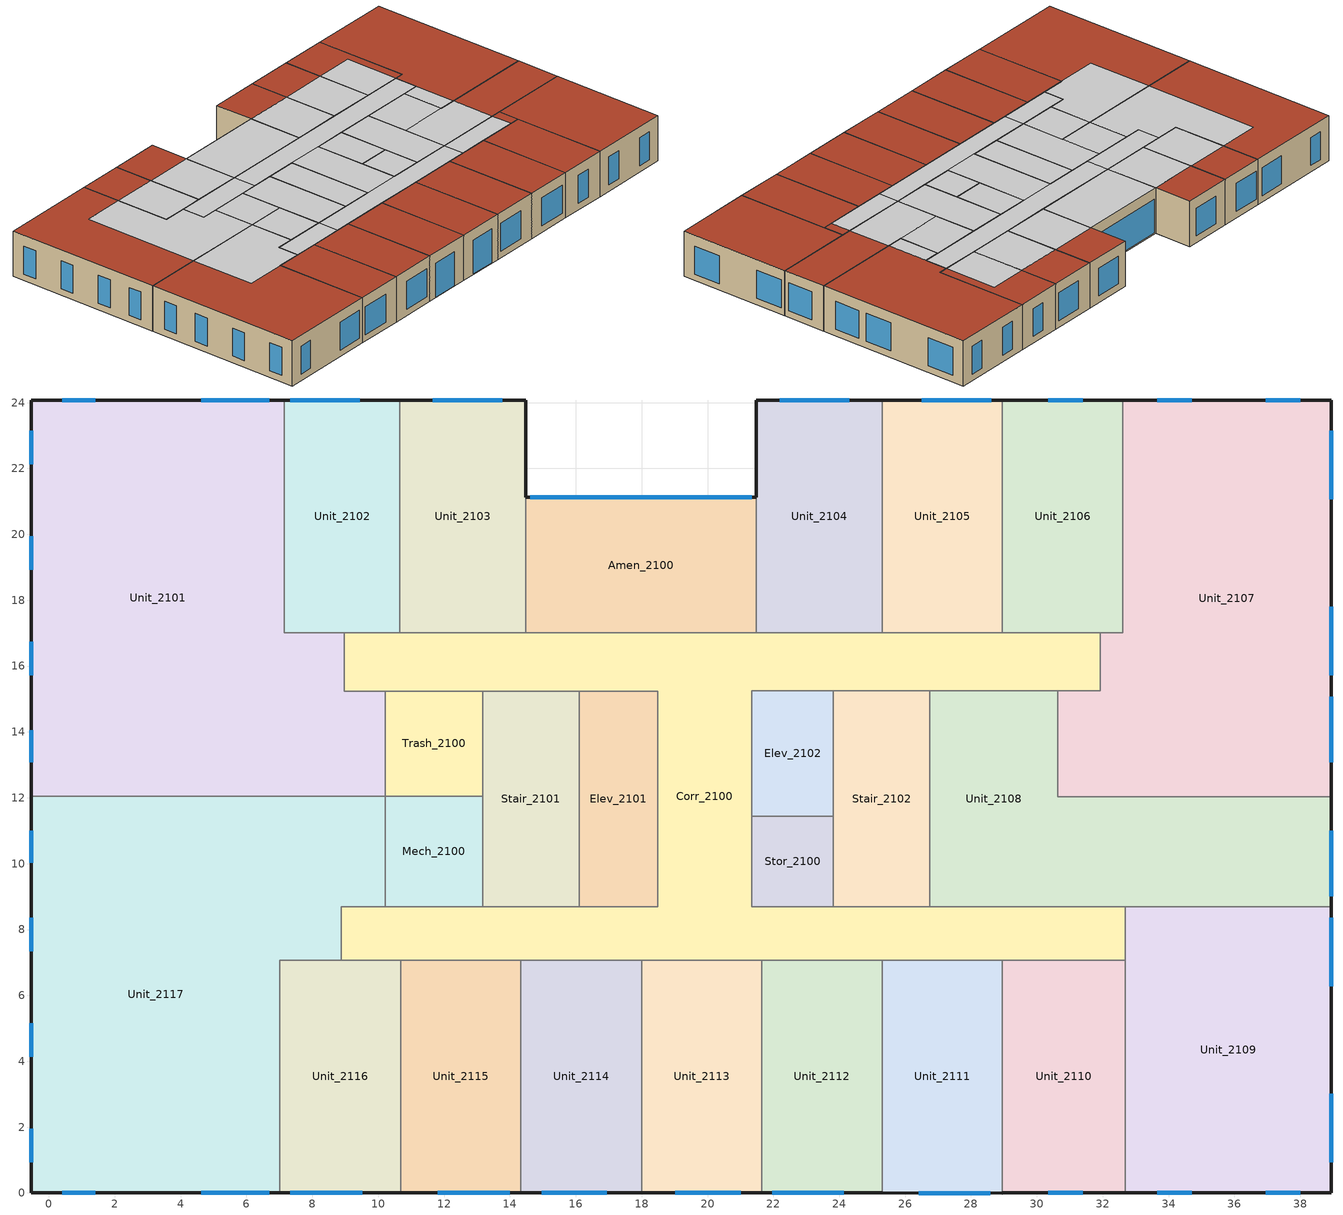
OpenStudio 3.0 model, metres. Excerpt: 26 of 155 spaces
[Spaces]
Unit_2117
 floor adiabatic (Interior Floor): 10.21,12.05 10.21,8.69 8.88,8.69 8.88,7.07 7.01,7.07 7.01,0 -0.53,0 -0.53,12.05 z61.49
 wall outside: -0.53,12.05 -0.53,0 7.01,0 z61.49:65
 wall to Unit_2116: 7.01,0 7.01,7.07 8.88,7.07 z61.49:65
 wall to Unit_2101: 10.21,12.05 -0.53,12.05 z61.49:65
 wall to Mech_2100: 10.21,8.69 10.21,12.05 z61.49:65
 wall to Corr_2100: 8.88,7.07 8.88,8.69 10.21,8.69 z61.49:65
 window: -0.53,1.95 -0.53,0.93 / 4.62,0 6.69,0 / -0.53,5.16 -0.53,4.14 / -0.53,8.36 -0.53,7.35 / -0.53,11 -0.53,10.03 / 0.4,0 1.41,0 z62:64.16
 ceiling to Fitness_2200: 8.88,7.07 8.88,8.69 10.21,8.69 10.21,12.05 3.87,12.05 3.87,7.07 z65
 roof outside: 7.01,0 7.01,7.07 3.87,7.07 3.87,12.05 -0.53,12.05 -0.53,0 z65
Unit_2116
 floor adiabatic (Interior Floor): 10.68,7.07 10.68,0 7.01,0 7.01,7.07 z61.49
 wall outside: 7.01,0 10.68,0 z61.49:65
 wall to Unit_2115: 10.68,0 10.68,7.07 z61.49:65
 wall to Corr_2100: 10.68,7.07 8.88,7.07 z61.49:65
 window: 7.33,0 9.52,0 z62:64.16
 roof outside: 10.68,0 10.68,7.07 7.01,7.07 7.01,0 z65
Unit_2115
 floor adiabatic (Interior Floor): 14.33,7.07 14.33,0 10.68,0 10.68,7.07 z61.49
 wall outside: 10.68,0 14.33,0 z61.49:65
 wall to Corr_2100: 14.33,7.07 10.68,7.07 z61.49:65
 wall to Unit_2114: 14.33,0 14.33,7.07 z61.49:65
 window: 11.81,0 14,0 z62:64.16
 roof outside: 10.68,0 14.33,0 14.33,7.07 10.68,7.07 z65
Unit_2114
 floor adiabatic (Interior Floor): 18,7.07 18,0 14.33,0 14.33,7.07 z61.49
 wall outside: 14.33,0 18,0 z61.49:65
 wall to Corr_2100: 18,7.07 14.33,7.07 z61.49:65
 wall to Unit_2113: 18,0 18,7.07 z61.49:65
 window: 14.96,0 16.94,0 z61.54:64.16
 roof outside: 14.33,0 18,0 18,7.07 14.33,7.07 z65
Unit_2113
 floor adiabatic (Interior Floor): 21.64,7.07 21.64,0 18,0 18,7.07 z61.49
 wall outside: 18,0 21.64,0 z61.49:65
 wall to Unit_2112: 21.64,0 21.64,7.07 z61.49:65
 wall to Corr_2100: 21.64,7.07 18,7.07 z61.49:65
 window: 19.02,0 21.01,0 z61.54:64.16
 roof outside: 21.64,0 21.64,7.07 18,7.07 18,0 z65
Unit_2112
 floor adiabatic (Interior Floor): 25.3,7.07 25.3,0 21.64,0 21.64,7.07 z61.49
 wall outside: 21.64,0 25.3,0 z61.49:65
 wall to Unit_2111: 25.3,0 25.3,7.07 z61.49:65
 wall to Corr_2100: 25.3,7.07 21.64,7.07 z61.49:65
 window: 21.96,0 24.14,0 z62:64.16
 roof outside: 25.3,0 25.3,7.07 21.64,7.07 21.64,0 z65
Unit_2111
 floor adiabatic (Interior Floor): 28.96,7.07 28.96,0 25.3,0 25.3,7.07 z61.49
 wall outside: 25.3,0 28.96,0 z61.49:65
 wall to Unit_2110: 28.96,0 28.96,7.07 z61.49:65
 wall to Corr_2100: 28.96,7.07 25.3,7.07 z61.49:65
 window: 26.41,0 28.59,0 z62:64.16
 roof outside: 28.96,0 28.96,7.07 25.3,7.07 25.3,0 z65
Unit_2110
 floor adiabatic (Interior Floor): 32.69,7.07 32.69,0 28.96,0 28.96,7.07 z61.49
 wall outside: 28.96,0 32.69,0 z61.49:65
 wall to Corr_2100: 32.69,7.07 28.96,7.07 z61.49:65
 wall to Unit_2109: 32.69,0 32.69,7.07 z61.49:65
 window: 30.35,0 31.4,0 z62:64.16
 roof outside: 28.96,0 32.69,0 32.69,7.07 28.96,7.07 z65
Unit_2109
 floor adiabatic (Interior Floor): 38.94,8.69 38.94,0 32.69,0 32.69,8.69 z61.49
 wall outside: 32.69,0 38.94,0 38.94,8.69 z61.49:65
 wall to Corr_2100: 32.69,8.69 32.69,7.07 z61.49:65
 wall to Unit_2108: 38.94,8.69 32.69,8.69 z61.49:65
 window: 38.94,6.28 38.94,8.36 / 38.94,0.93 38.94,3.02 / 33.65,0 34.7,0 / 36.95,0 38,0 z62:64.16
 roof outside: 38.94,0 38.94,8.69 32.69,8.69 32.69,0 z65
Corr_2100
 floor adiabatic (Interior Floor): 31.92,17.01 31.92,15.25 21.34,15.25 21.34,8.69 32.69,8.69 32.69,7.07 8.88,7.07 8.88,8.69 18.48,8.69 18.48,15.24 8.97,15.24 8.97,17.01 z61.49
 wall to Mech_2100: 13.17,8.69 10.21,8.69 z61.49:65
 wall to Stair_2101: 16.1,8.69 13.17,8.69 / 13.17,15.24 16.1,15.24 z61.49:65
 wall to Elev_2101: 16.1,15.24 18.48,15.24 18.48,8.69 16.1,8.69 z61.49:65
 wall to Trash_2100: 10.21,15.24 13.17,15.24 z61.49:65
 wall to Unit_2101: 8.97,17.01 8.97,15.24 10.21,15.24 z61.49:65
 wall to Unit_2102: 10.66,17.01 8.97,17.01 z61.49:65
 wall to Unit_2103: 14.48,17.01 10.66,17.01 z61.49:65
 wall to Amen_2100: 21.48,17.01 14.48,17.01 z61.49:65
 wall to Unit_2104: 25.31,17.01 21.48,17.01 z61.49:65
 wall to Unit_2105: 28.96,17.01 25.31,17.01 z61.49:65
 wall to Unit_2106: 31.92,17.01 28.96,17.01 z61.49:65
 wall to Unit_2107: 30.63,15.25 31.92,15.25 31.92,17.01 z61.49:65
 wall to Unit_2108: 26.75,15.25 30.63,15.25 / 32.69,8.69 26.75,8.69 z61.49:65
 wall to Stair_2102: 23.83,15.25 26.75,15.25 / 26.75,8.69 23.83,8.69 z61.49:65
 wall to Elev_2102: 21.34,11.44 21.34,15.25 23.83,15.25 z61.49:65
 wall to Stor_2100: 23.83,8.69 21.34,8.69 21.34,11.44 z61.49:65
 ceiling to Fitness_2200: 14.48,15.24 14.48,17.01 8.97,17.01 8.97,15.24 z65; 13.17,7.07 13.17,8.69 8.88,8.69 8.88,7.07 z65
 ceiling to Lounge_2301: 26.75,7.07 26.75,8.69 13.17,8.69 13.17,7.07 z65
 ceiling to Elev Lobby_2300: 21.34,8.69 21.34,15.25 18.48,15.24 18.48,8.69 z65
 ceiling to Lounge_2300: 14.48,15.24 19.27,15.24 21.34,15.25 31.92,15.25 31.92,17.01 14.48,17.01 z65
 ceiling to Amen_2300: 31.92,7.07 31.92,8.69 26.75,8.69 26.75,7.07 z65
 roof outside: 32.69,7.07 32.69,8.69 31.92,8.69 31.92,7.07 z65; 14.48,15.24 31.92,15.25 21.34,15.25 19.27,15.24 z65
Mech_2100
 floor adiabatic (Interior Floor): 13.17,12.05 13.17,8.69 10.21,8.69 10.21,12.05 z61.49
 wall to Stair_2101: 13.17,8.69 13.17,12.05 z61.49:65
 wall to Trash_2100: 13.17,12.05 10.21,12.05 z61.49:65
 ceiling to Restroom_2201: 13.17,8.69 13.17,12.05 10.21,12.05 10.21,8.69 z65
Stair_2101
 floor adiabatic (Interior Floor): 16.1,15.24 16.1,8.69 13.17,8.69 13.17,15.24 z61.49
 wall to Trash_2100: 13.17,15.24 13.17,12.05 z61.49:65
 wall to Elev_2101: 16.1,8.69 16.1,15.24 z61.49:65
 ceiling to Stair_2201: 16.1,8.69 16.1,15.24 13.17,15.24 13.17,8.69 z65
Elev_2101
 floor adiabatic (Interior Floor): 18.48,15.24 18.48,8.69 16.1,8.69 16.1,15.24 z61.49
 ceiling to Elev_2301: 18.48,8.69 18.48,15.24 16.1,15.24 16.1,8.69 z65
Stor_2100
 floor adiabatic (Interior Floor): 23.83,11.44 23.83,8.69 21.34,8.69 21.34,11.44 z61.49
 wall to Stair_2102: 23.83,8.69 23.83,11.44 z61.49:65
 wall to Elev_2102: 23.83,11.44 21.34,11.44 z61.49:65
 ceiling to Restroom_2300: 23.83,8.69 23.83,11.44 21.34,11.44 21.34,8.69 z65
Stair_2102
 floor adiabatic (Interior Floor): 26.75,15.25 26.75,8.69 23.83,8.69 23.83,15.25 z61.49
 wall to Unit_2108: 26.75,8.69 26.75,15.25 z61.49:65
 wall to Elev_2102: 23.83,15.25 23.83,11.44 z61.49:65
 ceiling to Stair_2202: 26.75,8.69 26.75,15.25 23.83,15.25 23.83,8.69 z65
Unit_2108
 floor adiabatic (Interior Floor): 30.63,15.25 30.63,12.03 38.94,12.03 38.94,8.69 26.75,8.69 26.75,15.25 z61.49
 wall outside: 38.94,8.69 38.94,12.03 z61.49:65
 wall to Unit_2107: 38.94,12.03 30.63,12.03 30.63,15.25 z61.49:65
 window: 38.94,9.01 38.94,11 z62:64.16
 ceiling to Amen_2300: 26.75,8.69 31.92,8.69 31.92,12.03 26.75,12.03 z65; 30.63,12.03 30.63,15.25 26.75,15.25 26.75,12.03 z65
 roof outside: 38.94,8.69 38.94,12.03 31.92,12.03 31.92,8.69 z65
Elev_2102
 floor adiabatic (Interior Floor): 23.83,15.25 23.83,11.44 21.34,11.44 21.34,15.25 z61.49
 ceiling to Elev_2302: 23.83,11.44 23.83,15.25 21.34,15.25 21.34,11.44 z65
Unit_2107
 floor adiabatic (Interior Floor): 38.94,24.08 38.94,12.03 30.63,12.03 30.63,15.25 31.92,15.25 31.92,17.01 32.61,17.01 32.61,24.08 z61.49
 wall outside: 38.94,12.03 38.94,24.08 32.61,24.08 z61.49:65
 wall to Unit_2106: 32.61,24.08 32.61,17.01 31.92,17.01 z61.49:65
 window: 38.94,21.06 38.94,23.15 / 38,24.08 36.95,24.08 / 38.94,13.08 38.94,15.07 / 38.94,15.72 38.94,17.8 / 34.7,24.08 33.65,24.08 z62:64.16
 ceiling to Amen_2300: 31.92,12.03 31.92,15.24 30.63,15.24 30.63,12.03 z65
 roof outside: 38.94,12.03 38.94,24.08 32.61,24.08 32.61,17.01 31.92,17.01 31.92,12.03 z65
Unit_2101
 floor adiabatic (Interior Floor): 7.15,24.08 7.15,17.01 8.97,17.01 8.97,15.24 10.21,15.24 10.21,12.05 -0.53,12.05 -0.53,24.08 z61.49
 wall outside: 7.15,24.08 -0.53,24.08 -0.53,12.05 z61.49:65
 wall to Trash_2100: 10.21,12.05 10.21,15.24 z61.49:65
 wall to Unit_2102: 8.97,17.01 7.15,17.01 7.15,24.08 z61.49:65
 window: -0.53,14.05 -0.53,13.08 / -0.53,16.73 -0.53,15.72 / 6.69,24.08 4.62,24.08 / -0.53,23.15 -0.53,22.13 / -0.53,19.94 -0.53,18.92 / 1.41,24.08 0.4,24.08 z62:64.16
 ceiling to Fitness_2200: 10.21,12.05 10.21,15.24 8.97,15.24 8.97,17.01 7.15,17.01 7.15,21.13 3.87,21.13 3.87,12.05 z65
 roof outside: -0.53,12.05 3.87,12.05 3.87,21.13 7.15,21.13 7.15,24.08 -0.53,24.08 z65
Trash_2100
 floor adiabatic (Interior Floor): 13.17,15.24 13.17,12.05 10.21,12.05 10.21,15.24 z61.49
 ceiling to Trash_2200: 13.17,12.05 13.17,15.24 10.21,15.24 10.21,12.05 z65
Unit_2102
 floor adiabatic (Interior Floor): 10.66,24.08 10.66,17.01 7.15,17.01 7.15,24.08 z61.49
 wall outside: 10.66,24.08 7.15,24.08 z61.49:65
 wall to Unit_2103: 10.66,17.01 10.66,24.08 z61.49:65
 window: 9.45,24.08 7.33,24.08 z62:64.16
 ceiling to Fitness_2200: 10.66,17.01 10.66,21.13 7.15,21.13 7.15,17.01 z65
 roof outside: 10.66,21.13 10.66,24.08 7.15,24.08 7.15,21.13 z65
Unit_2103
 floor adiabatic (Interior Floor): 14.48,24.08 14.48,17.01 10.66,17.01 10.66,24.08 z61.49
 wall outside: 14.48,21.13 14.48,24.08 10.66,24.08 z61.49:65
 wall to Amen_2100: 14.48,17.01 14.48,21.13 z61.49:65
 window: 13.77,24.08 11.66,24.08 z62:64.16
 ceiling to Amen_2200: 10.66,17.01 14.48,17.01 14.48,21.13 10.66,21.13 z65
 roof outside: 14.48,21.13 14.48,24.08 10.66,24.08 10.66,21.13 z65
Amen_2100
 floor adiabatic (Interior Floor): 21.48,21.13 21.48,17.01 14.48,17.01 14.48,21.13 z61.49
 wall outside: 21.48,21.13 14.48,21.13 z61.49:65
 wall to Unit_2104: 21.48,17.01 21.48,21.13 z61.49:65
 window: 21.34,21.13 14.62,21.13 z61.57:64.16
 ceiling to Lounge_2300: 21.48,17.01 21.48,21.13 14.48,21.13 14.48,17.01 z65
Unit_2104
 floor adiabatic (Interior Floor): 25.31,24.08 25.31,17.01 21.48,17.01 21.48,24.08 z61.49
 wall outside: 25.31,24.08 21.48,24.08 21.48,21.13 z61.49:65
 wall to Unit_2105: 25.31,17.01 25.31,24.08 z61.49:65
 window: 24.3,24.08 22.19,24.08 z62:64.16
 ceiling to Lounge_2300: 25.31,17.01 25.31,21.13 21.48,21.13 21.48,17.01 z65
 roof outside: 21.48,21.13 25.31,21.13 25.31,24.08 21.48,24.08 z65
Unit_2105
 floor adiabatic (Interior Floor): 28.96,24.08 28.96,17.01 25.31,17.01 25.31,24.08 z61.49
 wall outside: 28.96,24.08 25.31,24.08 z61.49:65
 wall to Unit_2106: 28.96,17.01 28.96,24.08 z61.49:65
 window: 28.62,24.08 26.51,24.08 z62:64.16
 ceiling to Lounge_2300: 28.96,17.01 28.96,21.13 25.31,21.13 25.31,17.01 z65
 roof outside: 28.96,21.13 28.96,24.08 25.31,24.08 25.31,21.13 z65
Unit_2106
 floor adiabatic (Interior Floor): 32.61,24.08 32.61,17.01 28.96,17.01 28.96,24.08 z61.49
 wall outside: 32.61,24.08 28.96,24.08 z61.49:65
 window: 31.4,24.08 30.35,24.08 z62:64.16
 ceiling to Lounge_2300: 28.96,17.01 31.92,17.01 31.92,21.13 28.96,21.13 z65
 roof outside: 32.61,17.01 32.61,24.08 28.96,24.08 28.96,21.13 31.92,21.13 31.92,17.01 z65
[Building]
1300 NE 45th: North Axis {deg}=90; Space Type=SEC2015-MF-Residential; Default Construction Set=2015 Seattle Energy Code - MF; Default Schedule Set=SEC2015-MF-RESIDENTIAL-SCH-SET; Relocatable=False
[Site]
Seattle Boeing Field  Isis: Latitude {deg}=47.68; Longitude {deg}=-122.25; Time Zone {hr}=-8; Elevation {m}=20
[ClimateZones]
Climate Zone Institution Name 1=ASHRAE; Climate Zone Document Name 1=ANSI/ASHRAE Standard 169; Climate Zone Document Year 1=2006; Climate Zone Value 1=4C; Climate Zone Institution Name 2=CEC; Climate Zone Document Name 2=California Climate Zone Descriptions; Climate Zone Document Year 2=1995
[SizingPeriod:DesignDay] Barometric Pressure {Pa}=101085; Sky Clearness=0; Rain Indicator=0; Snow Indicator=0; Day of Month=21; Daylight Saving Time Indicator=0; Dry-Bulb Temperature Range Modifier Type=DefaultMultipliers
Name | Maximum Dry-Bulb Temperature {C} | Daily Dry-Bulb Temperature Range {deltaC} | Humidity Indicating Conditions at Maximum Dry-Bulb | Wind Speed {m/s} | Wind Direction {deg} | Month | Day Type | Humidity Indicating Type | Solar Model Indicator | ASHRAE Taub | ASHRAE Taud
Seattle Boeing Field  Isis Ann Htg 99.6% Condns DB | -4.5 | 0 | -4.5 | 2.6 | 150 | 12 | WinterDesignDay | Wetbulb | ASHRAEClearSky
Seattle Boeing Field  Isis Ann Hum_n 99.6% Condns DP=>MCDB | -1.5 | 0 | -12.1 | 2.6 | 150 | 12 | WinterDesignDay | Dewpoint | ASHRAEClearSky
Seattle Boeing Field  Isis Ann Htg Wind 99.6% Condns WS=>MCDB | 7.9 | 0 | 7.9 | 10 | 150 | 12 | WinterDesignDay | Wetbulb | ASHRAEClearSky
Seattle Boeing Field  Isis Ann Clg .4% Condns DB=>MWB | 30 | 10.2 | 18.7 | 4.5 | 320 | 8 | SummerDesignDay | Wetbulb | ASHRAETau | 0.359 | 2.539
[Construction]
SEC-2015 Comm Group R BG ExtWall: R-13 + R-6 CI: Concrete - 8 inch - 140 lb/ft3, R-6 CI, R-13 Cavity (R-6 eff), 5/8 in. Gypsum Board
Interior Floor: F16 Acoustic tile, F05 Ceiling air space resistance, M11 100mm lightweight concrete
Interior Wall: G01a 19mm gypsum board, F04 Wall air space resistance, G01a 19mm gypsum board
Interior Ceiling: M11 100mm lightweight concrete, F05 Ceiling air space resistance, F16 Acoustic tile
SEC-2015 Opaque Door- Swinging: SEC-2015 Opaque Door- Swinging - Material
SEC-2015 Comm Group R ExtRoof IEAD: Roof Membrane, IEAD Roof Insulation R-36.7 IP, Metal Decking
SEC-2015 Comm Group R AG ExtWall SteelFrame: R-19 + R-8.5 CI: Stucco - 7/8 inch, 5/8 in. Gypsum Board, R-8.5 CI, R-19 Cavity (R-7.1 eff), 5/8 in. Gypsum Board
SEC-2015 Comm Group R Exposed Floor Mass: Floor Insulation R-32 IP, MAT-CC05 8 HW CONCRETE, CP02 CARPET PAD 2
SEC-2015 Glazed Door - SEW: SEC-2015 Glazed Door - SEW - Material
SEC-2015 Glazing - Fixed Metal Frame - SEW: SEC-2015 Glazing - Fixed Metal Frame - SEW - Material
SEC-2015 Opaque Door- NonSwinging: SEC-2015 Opaque Door- NonSwinging - Material
[Material]
Name | Roughness | Thickness {m} | Conductivity {W/m-K} | Density {kg/m3} | Specific Heat {J/kg-K} | Thermal Absorptance | Solar Absorptance | Visible Absorptance
Concrete - 8 inch - 140 lb/ft3 | MediumRough | 0.2032 | 1.94902 | 2239.06 | 921.096 | 0.9 | 0.7 | 0.7
Roof Membrane | VeryRough | 0.0095 | 0.16 | 1121.29 | 1460 | 0.9 | 0.7 | 0.7
Metal Decking | MediumSmooth | 0.0015 | 45.006 | 7680 | 418.4 | 0.9 | 0.6 | 0.6
F16 Acoustic tile | MediumSmooth | 0.0191 | 0.06 | 368 | 590 | 0.9 | 0.3 | 0.3
M11 100mm lightweight concrete | MediumRough | 0.1016 | 0.53 | 1280 | 840 | 0.9 | 0.5 | 0.5
G01a 19mm gypsum board | MediumSmooth | 0.019 | 0.16 | 800 | 1090 | 0.9 | 0.4 | 0.4
5/8 in. Gypsum Board | MediumSmooth | 0.0159 | 0.16 | 800 | 1090 | 0.9 | 0.7 | 0.7
IEAD Roof Insulation R-36.7 IP | MediumRough | 0.316696 | 0.049 | 265 | 836.8 | 0.9 | 0.7 | 0.7
MAT-CC05 8 HW CONCRETE | Rough | 0.20321 | 1.311 | 2240 | 836.8 | 0.9 | 0.7 | 0.7
Floor Insulation R-32 IP | MediumRough | 0.253598 | 0.045 | 265 | 836.8 | 0.9 | 0.7 | 0.7
R-6 CI | MediumSmooth | 0.024323 | 0.0230188 | 16.0185 | 1130.436
R-13 Cavity (R-6 eff) | MediumSmooth | 0.024323 | 0.0230188 | 16.0185 | 1130.436 | 0.9
Stucco - 7/8 inch | Smooth | 0.022352 | 0.701106 | 1855.1 | 837.36
R-8.5 CI | MediumSmooth | 0.0344576 | 0.0230188 | 16.0185 | 1130.436
R-19 Cavity (R-7.1 eff) | MediumSmooth | 0.0287823 | 0.0230188 | 16.0185 | 1130.436 | 0.9
[Material:NoMass]
Name | Roughness | Thermal Resistance {m2-K/W} | Thermal Absorptance | Solar Absorptance | Visible Absorptance
CP02 CARPET PAD 2 | VeryRough | 0.21648 | 0.9 | 0.7 | 0.8
SEC-2015 Opaque Door- Swinging - Material | Smooth | 0.475497
SEC-2015 Opaque Door- NonSwinging - Material | Smooth | 0.517764
[Material:AirGap]
Name | Thermal Resistance {m2-K/W}
F05 Ceiling air space resistance | 0.18
F04 Wall air space resistance | 0.15
[WindowMaterial:Blind]
Window Material Blind 1: Slat Width {m}=0.025; Slat Separation {m}=0.01875; Front Side Slat Beam Solar Reflectance=0.5; Back Side Slat Beam Solar Reflectance=0.5; Front Side Slat Diffuse Solar Reflectance=0.5; Back Side Slat Diffuse Solar Reflectance=0.5; Slat Beam Visible Transmittance=0
[DefaultSurfaceConstructions]
Name | Floor Construction | Wall Construction | Roof Ceiling Construction
Default Surface Constructions 23 | Interior Floor | Interior Wall | Interior Ceiling
Default Surface Constructions 24 | SEC-2015 Comm Group R Slab-On-Ground | SEC-2015 Comm Group R BG ExtWall: R-13 + R-6 CI
Default Surface Constructions 22 adj ext wall insulation adj ext wall insulation | SEC-2015 Comm Group R Exposed Floor Mass | SEC-2015 Comm Group R AG ExtWall SteelFrame: R-19 + R-8.5 CI | SEC-2015 Comm Group R ExtRoof IEAD
[DefaultSubSurfaceConstructions]
Name | Fixed Window Construction | Door Construction | Glass Door Construction | Overhead Door Construction
Default Sub Surface Constructions 15 | SEC-2015 Glazing - Fixed Metal Frame - SEW | SEC-2015 Opaque Door- Swinging | SEC-2015 Glazed Door - SEW | SEC-2015 Opaque Door- NonSwinging
Default Sub Surface Constructions 16
[WindowMaterial:SimpleGlazingSystem] Solar Heat Gain Coefficient=0.35; Visible Transmittance=0.6
Name | U-Factor {W/m2-K}
SEC-2015 Glazed Door - SEW - Material | 3.40696
SEC-2015 Glazing - Fixed Metal Frame - SEW - Material | 2.15774
[DefaultConstructionSet]
2015 Seattle Energy Code - MF: Default Exterior Surface Constructions=Default Surface Constructions 22 adj ext wall insulation adj ext wall insulation; Default Interior Surface Constructions=Default Surface Constructions 23; Default Ground Contact Surface Constructions=Default Surface Constructions 24; Default Exterior SubSurface Constructions=Default Sub Surface Constructions 15; Default Interior SubSurface Constructions=Default Sub Surface Constructions 16
[Construction:FfactorGroundFloor]
SEC-2015 Comm Group R Slab-On-Ground: F-Factor {W/m-K}=0.934597; Area {m2}=88.9082; PerimeterExposed {m}=40.2336
[Lights:Definition] Design Level Calculation Method=Watts/Area
Name | Watts per Space Floor Area {W/m2}
Amenity Lights Definition | 5.59723
Apartment Lights Definition | 3.98265
Corridor Lights Definition | 5.16668
[DesignSpecification:OutdoorAir] Outdoor Air Method=Sum
Name | Outdoor Air Flow per Person {m3/s-person} | Outdoor Air Flow per Floor Area {m3/s-m2}
90.1-2010 - MidriseApartment - Apartment Ventilation; 90.1-2010 - Office - BreakRoom Ventilation | 0.00235974 | 0.0003048
90.1-2010 - MidriseApartment - Corridor Ventilation; 90.1-2010 - Office - Stair Ventilation |  | 0.0003048
90.1-2010 - Office - Elec/MechRoom Ventilation; 90.1-2010 - Office - Storage Ventilation |  | 0.0006096
[People:Definition] Fraction Radiant=0.3
Name | Number of People Calculation Method | Number of People {people} | People per Space Floor Area {person/m2}
Apartment 1BR People Definition | People | 1
Amenity People Definition | People/Area |  | 0.107639
[ShadingControl]
Shading Control 1: Shading Type=InteriorBlind; Shading Device Material=Window Material Blind 1
[BuildingStory]
Building Story 21: Nominal Z Coordinate {m}=61.4934; Nominal Floor to Floor Height {m}=3.5052
[Space] Default Construction Set=2015 Seattle Energy Code - MF; Building Story=Building Story 21
Name | Space Type | Thermal Zone
Unit_2117 | SEC2015-MF-Residential | Thermal Zone: Unit_2117
Unit_2116 | SEC2015-MF-Residential | Thermal Zone: Unit_2116
Unit_2115 | SEC2015-MF-Residential | Thermal Zone: Unit_2115
Unit_2114 | SEC2015-MF-Residential | Thermal Zone: Unit_2114
Unit_2113 | SEC2015-MF-Residential | Thermal Zone: Unit_2113
Unit_2112 | SEC2015-MF-Residential | Thermal Zone: Unit_2112
Unit_2111 | SEC2015-MF-Residential | Thermal Zone: Unit_2111
Unit_2110 | SEC2015-MF-Residential | Thermal Zone: Unit_2110
Unit_2109 | SEC2015-MF-Residential | Thermal Zone: Unit_2109
Corr_2100 | SEC2015-MF-Coridor | Thermal Zone: Corr_2100
Mech_2100 | SEC2015-MF-Elec/MechRoom | Thermal Zone: Mech_2100
Stair_2101 | SEC2015-MF-Stair | Thermal Zone: Stair_2101
Elev_2101 | SEC2015-MF-Shaft | Thermal Zone: Elev_2101
Stor_2100 | SEC2015-MF-Storage | Thermal Zone: Stor_2100
Stair_2102 | SEC2015-MF-Stair | Thermal Zone: Stair_2102
Unit_2108 | SEC2015-MF-Residential | Thermal Zone: Unit_2108
Elev_2102 | SEC2015-MF-Shaft | Thermal Zone: Elev_2102
Unit_2107 | SEC2015-MF-Residential | Thermal Zone: Unit_2107
Unit_2101 | SEC2015-MF-Residential | Thermal Zone: Unit_2101
Trash_2100 | SEC2015-MF-Storage | Thermal Zone: Trash_2100
Unit_2102 | SEC2015-MF-Residential | Thermal Zone: Unit_2102
Unit_2103 | SEC2015-MF-Residential | Thermal Zone: Unit_2103
Amen_2100 | SEC2015-MF-Amenity | Thermal Zone: Amen_2100
Unit_2104 | SEC2015-MF-Residential | Thermal Zone: Unit_2104
Unit_2105 | SEC2015-MF-Residential | Thermal Zone: Unit_2105
Unit_2106 | SEC2015-MF-Residential | Thermal Zone: Unit_2106
[SpaceType]
Name | Default Schedule Set | Design Specification Outdoor Air Object | Standards Building Type | Standards Space Type
SEC2015-MF-Residential | SEC2015-MF-RESIDENTIAL-SCH-SET | 90.1-2010 - MidriseApartment - Apartment Ventilation | MidriseApartment | Apartment
SEC2015-MF-Coridor | SEC2015-MF-CORRIDOR-SCH-SET | 90.1-2010 - MidriseApartment - Corridor Ventilation | MidriseApartment | Corridor
SEC2015-MF-Amenity | SEC2015-MF-AMENITY-SCH-SET | 90.1-2010 - Office - BreakRoom Ventilation | Office | BreakRoom
SEC2015-MF-Elec/MechRoom | SEC2015-MF-ELECMECH-SCH-SET | 90.1-2010 - Office - Elec/MechRoom Ventilation | Office | Elec/MechRoom
SEC2015-MF-Stair | SEC2015-MF-STAIR-SCH-SET | 90.1-2010 - Office - Stair Ventilation | Office | Stair
SEC2015-MF-Storage | SEC2015-MF-STORAGE-SCH-SET | 90.1-2010 - Office - Storage Ventilation | Office | Storage
SEC2015-MF-Shaft | SEC2015-MF-SHAFT-SCH-SET | 90.1-2010 - Office - Stair Ventilation | Office | Stair
[Lights] Fraction Replaceable=1
Name | Lights Definition | Space or SpaceType
Apartment Lights | Apartment Lights Definition | SEC2015-MF-Residential
90.1-2010 - MidriseApartment - Corridor Lights | Corridor Lights Definition | SEC2015-MF-Coridor
Amenity Lights | Amenity Lights Definition | SEC2015-MF-Amenity
[People] Multiplier=1
Name | People Definition | Space or SpaceType
Apartment People | Apartment 1BR People Definition | SEC2015-MF-Residential
Amenity People | Amenity People Definition | SEC2015-MF-Amenity
[ElectricEquipment:Definition] Design Level Calculation Method=Watts/Area
Name | Watts per Space Floor Area {W/m2}
Apartment Electric Equipment Definition | 3.87501
Amenity Electric Equipment Definition | 8.18057
Elec/MechRoom Electric Equipment Definition | 2.90626
[ElectricEquipment]
Name | Electric Equipment Definition | Space or SpaceType
Apartment Electric Equipment | Apartment Electric Equipment Definition | SEC2015-MF-Residential
Amenity Electric Equipment | Amenity Electric Equipment Definition | SEC2015-MF-Amenity
90.1-2010 - Office - Elec/MechRoom Electric Equipment | Elec/MechRoom Electric Equipment Definition | SEC2015-MF-Elec/MechRoom
[DefaultScheduleSet]
Name | Number of People Schedule | People Activity Level Schedule | Lighting Schedule | Electric Equipment Schedule | Infiltration Schedule
SEC2015-MF-RESIDENTIAL-SCH-SET | MidriseApartment Apartment Occ | MidriseApartment Activity | MidriseApartment Apartment Light | MidriseApartment Apartment Equip | MidriseApartment Infil (0.25)
SEC2015-MF-CORRIDOR-SCH-SET |  |  | Always On |  | MidriseApartment Infil (0.25)
SEC2015-MF-AMENITY-SCH-SET | MidriseApartment Apartment Occ | MidriseApartment Activity | MidriseApartment Common Light | MidriseApartment Common Equip | MidriseApartment Infil (0.25)
SEC2015-MF-ELECMECH-SCH-SET |  |  | MidriseApartment ElecMech Light | MidriseApartment Common Equip | Always On
SEC2015-MF-STAIR-SCH-SET |  |  | Always On |  | Always On
SEC2015-MF-STORAGE-SCH-SET |  |  | MidriseApartment Common Light | MidriseApartment Common Equip | Always On
SEC2015-MF-SHAFT-SCH-SET
[ThermalZone] Use Ideal Air Loads=Yes
Thermal Zone: Unit_2104; Thermal Zone: Unit_2105; Thermal Zone: Elev_2101; Thermal Zone: Unit_2115; Thermal Zone: Unit_2107; Thermal Zone: Unit_2117; Thermal Zone: Unit_2116; Thermal Zone: Unit_2114; Thermal Zone: Unit_2113; Thermal Zone: Unit_2112; Thermal Zone: Unit_2111; Thermal Zone: Unit_2110; Thermal Zone: Unit_2109; Thermal Zone: Corr_2100; Thermal Zone: Mech_2100; Thermal Zone: Stair_2101; Thermal Zone: Stor_2100; Thermal Zone: Stair_2102; Thermal Zone: Unit_2102; Thermal Zone: Unit_2108; Thermal Zone: Elev_2102; Thermal Zone: Unit_2101; Thermal Zone: Trash_2100; Thermal Zone: Unit_2103; Thermal Zone: Amen_2100; Thermal Zone: Unit_2106
[Exterior:Lights:Definition] Design Level {W}=0
Lights Garage Definition; Exterior Lights Definition
[Exterior:Lights] Schedule=Always On Discrete
Name | Exterior Lights Definition | Control Option
Lights Garage | Lights Garage Definition
Exterior Lights | Exterior Lights Definition | AstronomicalClock
[SpaceInfiltration:DesignFlowRate] Design Flow Rate Calculation Method=Flow/ExteriorArea; Flow per Exterior Surface Area {m3/s-m2}=0.0001524
Name | Schedule
Space Infiltration Design Flow Rate 1; Space Infiltration Design Flow Rate 2; Space Infiltration Design Flow Rate 3; Space Infiltration Design Flow Rate 4; Space Infiltration Design Flow Rate 5; Space Infiltration Design Flow Rate 6; Space Infiltration Design Flow Rate 7; Space Infiltration Design Flow Rate 8; Space Infiltration Design Flow Rate 9; Space Infiltration Design Flow Rate 10; Space Infiltration Design Flow Rate 11; Space Infiltration Design Flow Rate 12; Space Infiltration Design Flow Rate 13; Space Infiltration Design Flow Rate 14; Space Infiltration Design Flow Rate 15; Space Infiltration Design Flow Rate 16; Space Infiltration Design Flow Rate 17; Space Infiltration Design Flow Rate 18; Space Infiltration Design Flow Rate 19; Space Infiltration Design Flow Rate 20; Space Infiltration Design Flow Rate 21; Space Infiltration Design Flow Rate 22; Space Infiltration Design Flow Rate 23; Space Infiltration Design Flow Rate 24; Space Infiltration Design Flow Rate 25; Space Infiltration Design Flow Rate 26; Space Infiltration Design Flow Rate 27; Space Infiltration Design Flow Rate 28; Space Infiltration Design Flow Rate 29; Space Infiltration Design Flow Rate 30; Space Infiltration Design Flow Rate 31; Space Infiltration Design Flow Rate 32; Space Infiltration Design Flow Rate 33; Space Infiltration Design Flow Rate 34; Space Infiltration Design Flow Rate 35; Space Infiltration Design Flow Rate 36; Space Infiltration Design Flow Rate 37; Space Infiltration Design Flow Rate 38; Space Infiltration Design Flow Rate 39; Space Infiltration Design Flow Rate 40; Space Infiltration Design Flow Rate 41; Space Infiltration Design Flow Rate 42; Space Infiltration Design Flow Rate 43; Space Infiltration Design Flow Rate 44; Space Infiltration Design Flow Rate 45; Space Infiltration Design Flow Rate 46; Space Infiltration Design Flow Rate 47; Space Infiltration Design Flow Rate 48; Space Infiltration Design Flow Rate 49; Space Infiltration Design Flow Rate 50; Space Infiltration Design Flow Rate 51; Space Infiltration Design Flow Rate 52; Space Infiltration Design Flow Rate 53; Space Infiltration Design Flow Rate 54; Space Infiltration Design Flow Rate 55; Space Infiltration Design Flow Rate 56; Space Infiltration Design Flow Rate 57; Space Infiltration Design Flow Rate 58; Space Infiltration Design Flow Rate 59; Space Infiltration Design Flow Rate 60; Space Infiltration Design Flow Rate 61; Space Infiltration Design Flow Rate 62; Space Infiltration Design Flow Rate 63; Space Infiltration Design Flow Rate 64; Space Infiltration Design Flow Rate 65; Space Infiltration Design Flow Rate 66; Space Infiltration Design Flow Rate 67; Space Infiltration Design Flow Rate 68; Space Infiltration Design Flow Rate 69; Space Infiltration Design Flow Rate 70; Space Infiltration Design Flow Rate 71; Space Infiltration Design Flow Rate 72; Space Infiltration Design Flow Rate 73; Space Infiltration Design Flow Rate 74; Space Infiltration Design Flow Rate 75; Space Infiltration Design Flow Rate 76; Space Infiltration Design Flow Rate 77; Space Infiltration Design Flow Rate 78; Space Infiltration Design Flow Rate 79; Space Infiltration Design Flow Rate 80; Space Infiltration Design Flow Rate 81; Space Infiltration Design Flow Rate 82; Space Infiltration Design Flow Rate 83; Space Infiltration Design Flow Rate 84; Space Infiltration Design Flow Rate 85; Space Infiltration Design Flow Rate 86; Space Infiltration Design Flow Rate 87; Space Infiltration Design Flow Rate 88; Space Infiltration Design Flow Rate 89; Space Infiltration Design Flow Rate 90; Space Infiltration Design Flow Rate 91; Space Infiltration Design Flow Rate 92; Space Infiltration Design Flow Rate 93; Space Infiltration Design Flow Rate 94; Space Infiltration Design Flow Rate 95; Space Infiltration Design Flow Rate 96; Space Infiltration Design Flow Rate 97; Space Infiltration Design Flow Rate 98; Space Infiltration Design Flow Rate 99; Space Infiltration Design Flow Rate 100; Space Infiltration Design Flow Rate 101; Space Infiltration Design Flow Rate 102; Space Infiltration Design Flow Rate 103; Space Infiltration Design Flow Rate 104; Space Infiltration Design Flow Rate 105; Space Infiltration Design Flow Rate 106; Space Infiltration Design Flow Rate 107; Space Infiltration Design Flow Rate 108; Space Infiltration Design Flow Rate 109; Space Infiltration Design Flow Rate 110; Space Infiltration Design Flow Rate 111; Space Infiltration Design Flow Rate 112; Space Infiltration Design Flow Rate 113; Space Infiltration Design Flow Rate 114; Space Infiltration Design Flow Rate 115; Space Infiltration Design Flow Rate 116; Space Infiltration Design Flow Rate 117; Space Infiltration Design Flow Rate 118; Space Infiltration Design Flow Rate 119; Space Infiltration Design Flow Rate 120; Space Infiltration Design Flow Rate 121; Space Infiltration Design Flow Rate 122; Space Infiltration Design Flow Rate 123; Space Infiltration Design Flow Rate 124; Space Infiltration Design Flow Rate 125; Space Infiltration Design Flow Rate 126; Space Infiltration Design Flow Rate 127; Space Infiltration Design Flow Rate 128; Space Infiltration Design Flow Rate 129; Space Infiltration Design Flow Rate 130; Space Infiltration Design Flow Rate 131; Space Infiltration Design Flow Rate 132; Space Infiltration Design Flow Rate 133; Space Infiltration Design Flow Rate 134; Space Infiltration Design Flow Rate 135; Space Infiltration Design Flow Rate 136; Space Infiltration Design Flow Rate 137; Space Infiltration Design Flow Rate 138; Space Infiltration Design Flow Rate 139; Space Infiltration Design Flow Rate 140; Space Infiltration Design Flow Rate 141; Space Infiltration Design Flow Rate 142; Space Infiltration Design Flow Rate 143; Space Infiltration Design Flow Rate 144; Space Infiltration Design Flow Rate 145; Space Infiltration Design Flow Rate 146; Space Infiltration Design Flow Rate 147; Space Infiltration Design Flow Rate 148; Space Infiltration Design Flow Rate 149; Space Infiltration Design Flow Rate 150; Space Infiltration Design Flow Rate 151; Space Infiltration Design Flow Rate 152; Space Infiltration Design Flow Rate 153; Space Infiltration Design Flow Rate 154; Space Infiltration Design Flow Rate 155 | Always On
Space Infiltration Design Flow Rate 156; Space Infiltration Design Flow Rate 157; Space Infiltration Design Flow Rate 158; Space Infiltration Design Flow Rate 159; Space Infiltration Design Flow Rate 160; Space Infiltration Design Flow Rate 161; Space Infiltration Design Flow Rate 162; Space Infiltration Design Flow Rate 163; Space Infiltration Design Flow Rate 164; Space Infiltration Design Flow Rate 165; Space Infiltration Design Flow Rate 166; Space Infiltration Design Flow Rate 167; Space Infiltration Design Flow Rate 168; Space Infiltration Design Flow Rate 169; Space Infiltration Design Flow Rate 170; Space Infiltration Design Flow Rate 171; Space Infiltration Design Flow Rate 172; Space Infiltration Design Flow Rate 173; Space Infiltration Design Flow Rate 174; Space Infiltration Design Flow Rate 175; Space Infiltration Design Flow Rate 176; Space Infiltration Design Flow Rate 177; Space Infiltration Design Flow Rate 178; Space Infiltration Design Flow Rate 179; Space Infiltration Design Flow Rate 180; Space Infiltration Design Flow Rate 181; Space Infiltration Design Flow Rate 182; Space Infiltration Design Flow Rate 183; Space Infiltration Design Flow Rate 184; Space Infiltration Design Flow Rate 185; Space Infiltration Design Flow Rate 186; Space Infiltration Design Flow Rate 187; Space Infiltration Design Flow Rate 188; Space Infiltration Design Flow Rate 189; Space Infiltration Design Flow Rate 190; Space Infiltration Design Flow Rate 191; Space Infiltration Design Flow Rate 192; Space Infiltration Design Flow Rate 193; Space Infiltration Design Flow Rate 194; Space Infiltration Design Flow Rate 195; Space Infiltration Design Flow Rate 196; Space Infiltration Design Flow Rate 197; Space Infiltration Design Flow Rate 198; Space Infiltration Design Flow Rate 199; Space Infiltration Design Flow Rate 200; Space Infiltration Design Flow Rate 201; Space Infiltration Design Flow Rate 202; Space Infiltration Design Flow Rate 203; Space Infiltration Design Flow Rate 204; Space Infiltration Design Flow Rate 205; Space Infiltration Design Flow Rate 206; Space Infiltration Design Flow Rate 207; Space Infiltration Design Flow Rate 208; Space Infiltration Design Flow Rate 209; Space Infiltration Design Flow Rate 210; Space Infiltration Design Flow Rate 211; Space Infiltration Design Flow Rate 212; Space Infiltration Design Flow Rate 213; Space Infiltration Design Flow Rate 214; Space Infiltration Design Flow Rate 215; Space Infiltration Design Flow Rate 216; Space Infiltration Design Flow Rate 217; Space Infiltration Design Flow Rate 218; Space Infiltration Design Flow Rate 219; Space Infiltration Design Flow Rate 220; Space Infiltration Design Flow Rate 221; Space Infiltration Design Flow Rate 222; Space Infiltration Design Flow Rate 223; Space Infiltration Design Flow Rate 224; Space Infiltration Design Flow Rate 225; Space Infiltration Design Flow Rate 226; Space Infiltration Design Flow Rate 227; Space Infiltration Design Flow Rate 228; Space Infiltration Design Flow Rate 229; Space Infiltration Design Flow Rate 230; Space Infiltration Design Flow Rate 231; Space Infiltration Design Flow Rate 232; Space Infiltration Design Flow Rate 233; Space Infiltration Design Flow Rate 234; Space Infiltration Design Flow Rate 235; Space Infiltration Design Flow Rate 236; Space Infiltration Design Flow Rate 237; Space Infiltration Design Flow Rate 238; Space Infiltration Design Flow Rate 239; Space Infiltration Design Flow Rate 240; Space Infiltration Design Flow Rate 241; Space Infiltration Design Flow Rate 242; Space Infiltration Design Flow Rate 243; Space Infiltration Design Flow Rate 244; Space Infiltration Design Flow Rate 245; Space Infiltration Design Flow Rate 246; Space Infiltration Design Flow Rate 247; Space Infiltration Design Flow Rate 248; Space Infiltration Design Flow Rate 249; Space Infiltration Design Flow Rate 250; Space Infiltration Design Flow Rate 251; Space Infiltration Design Flow Rate 252; Space Infiltration Design Flow Rate 253; Space Infiltration Design Flow Rate 254; Space Infiltration Design Flow Rate 255; Space Infiltration Design Flow Rate 256; Space Infiltration Design Flow Rate 257; Space Infiltration Design Flow Rate 258; Space Infiltration Design Flow Rate 259; Space Infiltration Design Flow Rate 260; Space Infiltration Design Flow Rate 261; Space Infiltration Design Flow Rate 262; Space Infiltration Design Flow Rate 263; Space Infiltration Design Flow Rate 264; Space Infiltration Design Flow Rate 265; Space Infiltration Design Flow Rate 266; Space Infiltration Design Flow Rate 267; Space Infiltration Design Flow Rate 268; Space Infiltration Design Flow Rate 269; Space Infiltration Design Flow Rate 270; Space Infiltration Design Flow Rate 271; Space Infiltration Design Flow Rate 272; Space Infiltration Design Flow Rate 273; Space Infiltration Design Flow Rate 274; Space Infiltration Design Flow Rate 275; Space Infiltration Design Flow Rate 276; Space Infiltration Design Flow Rate 277; Space Infiltration Design Flow Rate 278; Space Infiltration Design Flow Rate 279; Space Infiltration Design Flow Rate 280; Space Infiltration Design Flow Rate 281; Space Infiltration Design Flow Rate 282; Space Infiltration Design Flow Rate 283; Space Infiltration Design Flow Rate 284; Space Infiltration Design Flow Rate 285; Space Infiltration Design Flow Rate 286; Space Infiltration Design Flow Rate 287; Space Infiltration Design Flow Rate 288; Space Infiltration Design Flow Rate 289; Space Infiltration Design Flow Rate 290; Space Infiltration Design Flow Rate 291; Space Infiltration Design Flow Rate 292; Space Infiltration Design Flow Rate 293; Space Infiltration Design Flow Rate 294; Space Infiltration Design Flow Rate 295; Space Infiltration Design Flow Rate 296; Space Infiltration Design Flow Rate 297; Space Infiltration Design Flow Rate 298; Space Infiltration Design Flow Rate 299; Space Infiltration Design Flow Rate 300; Space Infiltration Design Flow Rate 301; Space Infiltration Design Flow Rate 302; Space Infiltration Design Flow Rate 303; Space Infiltration Design Flow Rate 304; Space Infiltration Design Flow Rate 305; Space Infiltration Design Flow Rate 306; Space Infiltration Design Flow Rate 307; Space Infiltration Design Flow Rate 308; Space Infiltration Design Flow Rate 309; Space Infiltration Design Flow Rate 310; Space Infiltration Design Flow Rate 311; Space Infiltration Design Flow Rate 312; Space Infiltration Design Flow Rate 313; Space Infiltration Design Flow Rate 314; Space Infiltration Design Flow Rate 315; Space Infiltration Design Flow Rate 316; Space Infiltration Design Flow Rate 317; Space Infiltration Design Flow Rate 318; Space Infiltration Design Flow Rate 319; Space Infiltration Design Flow Rate 320; Space Infiltration Design Flow Rate 321; Space Infiltration Design Flow Rate 322; Space Infiltration Design Flow Rate 323; Space Infiltration Design Flow Rate 324; Space Infiltration Design Flow Rate 325; Space Infiltration Design Flow Rate 326; Space Infiltration Design Flow Rate 327; Space Infiltration Design Flow Rate 328; Space Infiltration Design Flow Rate 329; Space Infiltration Design Flow Rate 330; Space Infiltration Design Flow Rate 331; Space Infiltration Design Flow Rate 332; Space Infiltration Design Flow Rate 333; Space Infiltration Design Flow Rate 334; Space Infiltration Design Flow Rate 335; Space Infiltration Design Flow Rate 336; Space Infiltration Design Flow Rate 337; Space Infiltration Design Flow Rate 338; Space Infiltration Design Flow Rate 339; Space Infiltration Design Flow Rate 340; Space Infiltration Design Flow Rate 341; Space Infiltration Design Flow Rate 342; Space Infiltration Design Flow Rate 343; Space Infiltration Design Flow Rate 344; Space Infiltration Design Flow Rate 345; Space Infiltration Design Flow Rate 346; Space Infiltration Design Flow Rate 347; Space Infiltration Design Flow Rate 348; Space Infiltration Design Flow Rate 349; Space Infiltration Design Flow Rate 350; Space Infiltration Design Flow Rate 351; Space Infiltration Design Flow Rate 352; Space Infiltration Design Flow Rate 353; Space Infiltration Design Flow Rate 354; Space Infiltration Design Flow Rate 355; Space Infiltration Design Flow Rate 356; Space Infiltration Design Flow Rate 357; Space Infiltration Design Flow Rate 358; Space Infiltration Design Flow Rate 359; Space Infiltration Design Flow Rate 360; Space Infiltration Design Flow Rate 361; Space Infiltration Design Flow Rate 362; Space Infiltration Design Flow Rate 363; Space Infiltration Design Flow Rate 364; Space Infiltration Design Flow Rate 365; Space Infiltration Design Flow Rate 366; Space Infiltration Design Flow Rate 367; Space Infiltration Design Flow Rate 368; Space Infiltration Design Flow Rate 369; Space Infiltration Design Flow Rate 370; Space Infiltration Design Flow Rate 371; Space Infiltration Design Flow Rate 372; Space Infiltration Design Flow Rate 373; Space Infiltration Design Flow Rate 374; Space Infiltration Design Flow Rate 375; Space Infiltration Design Flow Rate 376; Space Infiltration Design Flow Rate 377; Space Infiltration Design Flow Rate 378; Space Infiltration Design Flow Rate 379; Space Infiltration Design Flow Rate 380; Space Infiltration Design Flow Rate 381; Space Infiltration Design Flow Rate 382; Space Infiltration Design Flow Rate 383; Space Infiltration Design Flow Rate 384; Space Infiltration Design Flow Rate 385; Space Infiltration Design Flow Rate 386; Space Infiltration Design Flow Rate 387; Space Infiltration Design Flow Rate 388; Space Infiltration Design Flow Rate 389; Space Infiltration Design Flow Rate 390; Space Infiltration Design Flow Rate 391; Space Infiltration Design Flow Rate 392; Space Infiltration Design Flow Rate 393; Space Infiltration Design Flow Rate 394; Space Infiltration Design Flow Rate 395; Space Infiltration Design Flow Rate 396; Space Infiltration Design Flow Rate 397; Space Infiltration Design Flow Rate 398; Space Infiltration Design Flow Rate 399; Space Infiltration Design Flow Rate 400; Space Infiltration Design Flow Rate 401; Space Infiltration Design Flow Rate 402; Space Infiltration Design Flow Rate 403; Space Infiltration Design Flow Rate 404; Space Infiltration Design Flow Rate 405; Space Infiltration Design Flow Rate 406; Space Infiltration Design Flow Rate 407; Space Infiltration Design Flow Rate 408; Space Infiltration Design Flow Rate 409; Space Infiltration Design Flow Rate 410; Space Infiltration Design Flow Rate 411; Space Infiltration Design Flow Rate 412; Space Infiltration Design Flow Rate 413; Space Infiltration Design Flow Rate 414; Space Infiltration Design Flow Rate 415; Space Infiltration Design Flow Rate 416; Space Infiltration Design Flow Rate 417; Space Infiltration Design Flow Rate 418; Space Infiltration Design Flow Rate 419; Space Infiltration Design Flow Rate 420; Space Infiltration Design Flow Rate 421; Space Infiltration Design Flow Rate 422; Space Infiltration Design Flow Rate 423; Space Infiltration Design Flow Rate 424; Space Infiltration Design Flow Rate 425; Space Infiltration Design Flow Rate 426; Space Infiltration Design Flow Rate 427; Space Infiltration Design Flow Rate 428; Space Infiltration Design Flow Rate 429; Space Infiltration Design Flow Rate 430; Space Infiltration Design Flow Rate 431; Space Infiltration Design Flow Rate 432; Space Infiltration Design Flow Rate 433; Space Infiltration Design Flow Rate 434; Space Infiltration Design Flow Rate 435; Space Infiltration Design Flow Rate 436; Space Infiltration Design Flow Rate 437; Space Infiltration Design Flow Rate 438; Space Infiltration Design Flow Rate 439; Space Infiltration Design Flow Rate 440; Space Infiltration Design Flow Rate 441; Space Infiltration Design Flow Rate 442; Space Infiltration Design Flow Rate 443; Space Infiltration Design Flow Rate 444; Space Infiltration Design Flow Rate 445; Space Infiltration Design Flow Rate 446; Space Infiltration Design Flow Rate 447; Space Infiltration Design Flow Rate 448; Space Infiltration Design Flow Rate 449; Space Infiltration Design Flow Rate 450; Space Infiltration Design Flow Rate 451; Space Infiltration Design Flow Rate 452; Space Infiltration Design Flow Rate 453; Space Infiltration Design Flow Rate 454; Space Infiltration Design Flow Rate 455; Space Infiltration Design Flow Rate 456; Space Infiltration Design Flow Rate 457; Space Infiltration Design Flow Rate 458; Space Infiltration Design Flow Rate 459; Space Infiltration Design Flow Rate 460; Space Infiltration Design Flow Rate 461; Space Infiltration Design Flow Rate 462; Space Infiltration Design Flow Rate 463; Space Infiltration Design Flow Rate 464; Space Infiltration Design Flow Rate 465 | Always On Discrete
[Schedule:Constant]
Always On Discrete: Value=1
[Schedule:Ruleset]
Name | Default Day Schedule | Summer Design Day Schedule | Winter Design Day Schedule
MidriseApartment Apartment Light | MidriseApartment Apartment Light Default Schedule | MidriseApartment Apartment Light Summer Design Day | MidriseApartment Apartment Light Winter Design Day
MidriseApartment Apartment Occ | MidriseApartment Apartment Occ Default Schedule | MidriseApartment Apartment Occ Summer Design Day | MidriseApartment Apartment Occ Winter Design Day
MidriseApartment Activity | MidriseApartment Activity Default Schedule | MidriseApartment Activity Summer Design Day | MidriseApartment Activity Winter Design Day
MidriseApartment Infil (0.25) | MidriseApartment Infil Default Schedule | MidriseApartment Infil Summer Design Day | MidriseApartment Infil Winter Design Day
MidriseApartment Apartment Equip | MidriseApartment Apartment Equip Default Schedule | MidriseApartment Apartment Equip Summer Design Day | MidriseApartment Apartment Equip Winter Design Day
Always On | Always On Default
MidriseApartment ElecMech Light | Schedule Day 9
MidriseApartment Common Equip | MidriseApartment Apartment Equip Default Schedule 2 | MidriseApartment Apartment Equip Summer Design Day 2 | MidriseApartment Apartment Equip Winter Design Day 1
MidriseApartment Common Light | MidriseApartment Apartment Light Default Schedule 1 | MidriseApartment Apartment Light Summer Design Day 1 | MidriseApartment Apartment Light Winter Design Day 1
[Schedule:Day]
MidriseApartment Apartment Light Default Schedule; MidriseApartment Apartment Light Summer Design Day; MidriseApartment Apartment Light Winter Design Day: 6, 0, 0.016, 7, 0, 0.077, 9, 0, 0.14, 12, 0, 0.108, 17, 0, 0.077, 18, 0, 0.108, 22, 0, 0.217, 23, 0, 0.186, 24, 0, 0.015
MidriseApartment Apartment Occ Default Schedule; MidriseApartment Apartment Occ Summer Design Day; MidriseApartment Apartment Occ Winter Design Day: 7, 0, 1, 8, 0, 0.85, 9, 0, 0.39, 16, 0, 0.25, 17, 0, 0.3, 18, 0, 0.52, 21, 0, 0.87, 24, 0, 1
MidriseApartment Activity Default Schedule; MidriseApartment Activity Summer Design Day; MidriseApartment Activity Winter Design Day: 24, 0, 120
MidriseApartment Infil Default Schedule: 24, 0, 0.25
MidriseApartment Infil Summer Design Day; MidriseApartment Infil Winter Design Day; Always On Default: 24, 0, 1
MidriseApartment Apartment Equip Default Schedule; MidriseApartment Apartment Equip Summer Design Day; MidriseApartment Apartment Equip Winter Design Day: 5, 0, 0.1, 6, 0, 0.2, 7, 0, 0.45, 8, 0, 0.55, 9, 0, 0.45, 16, 0, 0.1, 17, 0, 0.35, 18, 0, 0.6, 19, 0, 0.55, 20, 0, 0.5, 21, 0, 0.35, 22, 0, 0.3, 23, 0, 0.2, 24, 0, 0.1
Schedule Day 9: 8, 0, 0, 18, 0, 0.2, 24, 0, 0
MidriseApartment Apartment Equip Default Schedule 2; MidriseApartment Apartment Equip Summer Design Day 2; MidriseApartment Apartment Equip Winter Design Day 1: 5, 0, 0.1, 6, 0, 0.3, 10, 0, 0.45, 18, 0, 0.3, 19, 0, 0.6, 20, 0, 0.8, 21, 0, 0.9, 22, 0, 0.8, 23, 0, 0.6, 24, 0, 0.3
MidriseApartment Apartment Light Default Schedule 1; MidriseApartment Apartment Light Summer Design Day 1; MidriseApartment Apartment Light Winter Design Day 1: 5, 0, 0.1, 6, 0, 0.3, 9, 0, 0.45, 18, 0, 0.3, 19, 0, 0.6, 20, 0, 0.8, 21, 0, 0.9, 22, 0, 0.8, 23, 0, 0.6, 24, 0, 0.3
